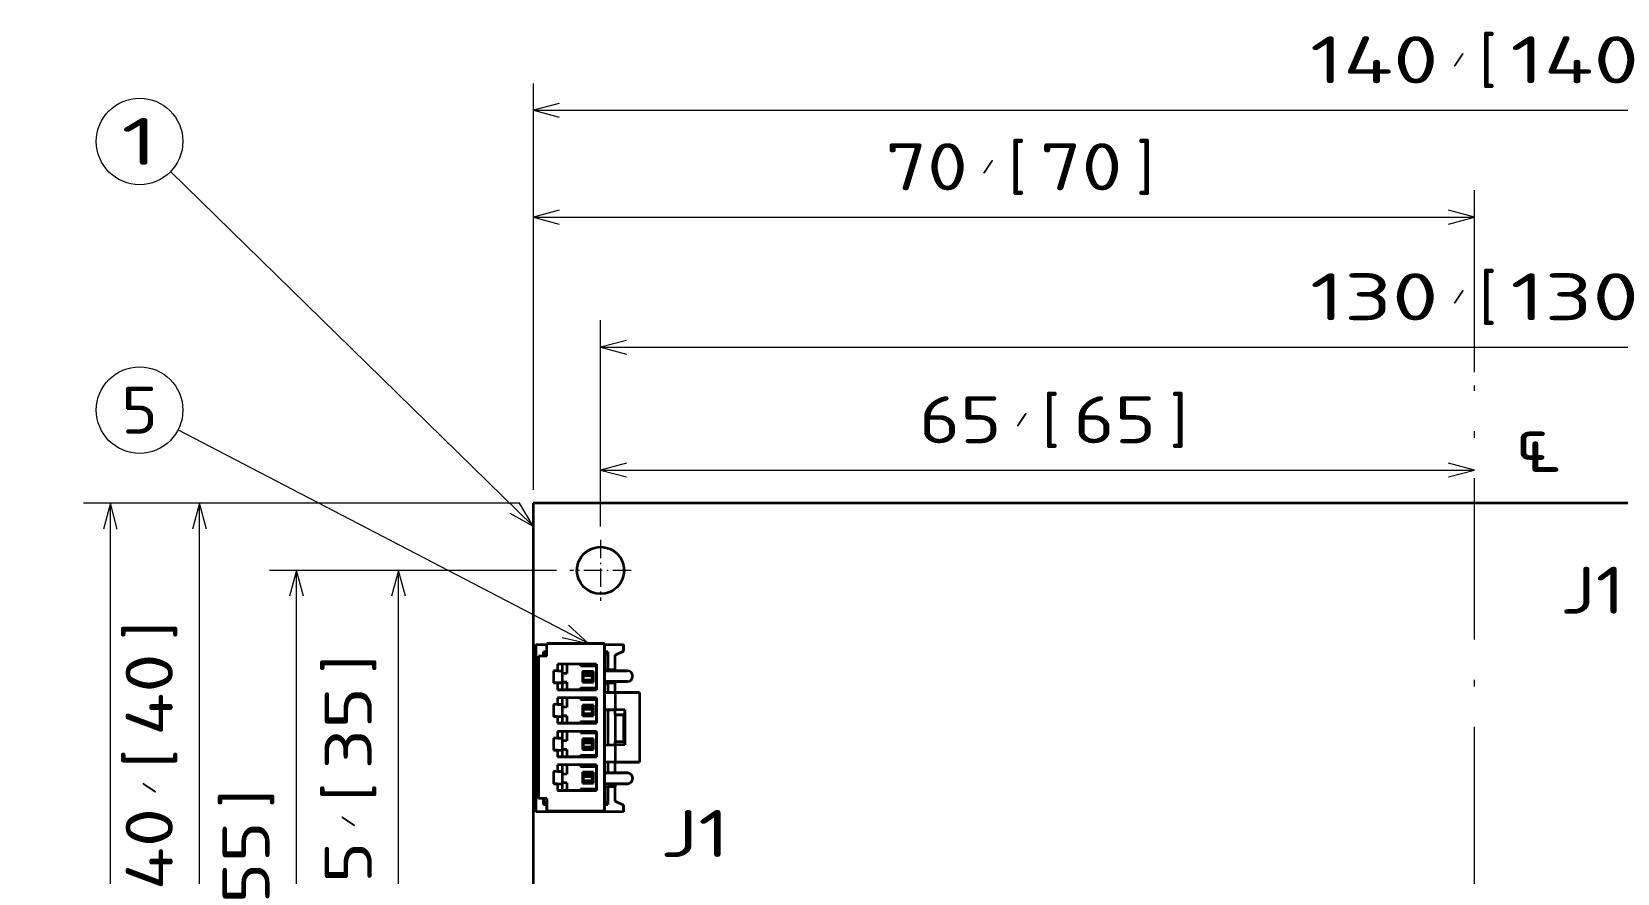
# Model space of a CAD drawing. Extents: x 23 to 417, y 3 to 294.
# Drawn here: x 102.9 to 220.9, y 160.6 to 223.3 of the extents above; entities that cross this region are included whole.
import ezdxf
from ezdxf.enums import TextEntityAlignment as Align

# ---------------------------------------------------------------- set-up
doc = ezdxf.new("R2010")
doc.units = 0
doc.linetypes.add('DASHDOT', pattern=[18.5, 12, -3, 0.5, -3])
doc.layers.get('0').update_dxf_attribs({"lineweight": 13})
doc.styles.add('GDT', font='gdt.shx')
doc.styles.get("Standard").update_dxf_attribs({"font": 'isocp.shx'})
doc.dimstyles.get("Standard").update_dxf_attribs({"dimtxt": 2.5, "dimasz": 2.5, "dimexe": 1.25, "dimexo": 0.625, "dimtad": 1, "dimtxsty": 'Standard', "dimcen": 2.5, "dimadec": 0, "dimazin": 0, "dimtfac": 1, "dimtmove": 0, "dimatfit": 0, "dimfxl": 0, "dimarcsym": 0})

# ---------------------------------------------------------------- blocks, each defined once
blk = doc.blocks.new('*D73')
at = {"color": 7, "lineweight": 13, "ltscale": 0.383256, "transparency": 16777216}
for p, q in [((145.25, 186.47), (145.25, 201.81)), ((275.25, 186.47), (275.25, 201.81))]:
    blk.add_line(p, q, dxfattribs=at)
at = {"color": 7, "lineweight": 13, "transparency": 16777216}
blk.add_line((145.25, 199.81), (275.25, 199.81), dxfattribs=at)
for points in [[(147.18, 200.32), (145.25, 199.81), (147.18, 199.29)], [(273.31, 199.29), (275.25, 199.81), (273.31, 200.32)]]:
    blk.add_lwpolyline(points, dxfattribs=at)
for s, height, width, p, p2 in [('130', 3.5, 1.559774, (198.01, 201.81), (207.57, 201.81)), ('[', 3.5, 1.552523, (210.57, 201.81), (211.92, 201.81)), ('130', 3.5, 1.559774, (212.92, 201.81), (222.48, 201.81)), (']', 3.5, 1.552525, (223.48, 201.81), (224.84, 201.81)), ('/', 1, 1.818182, (208.57, 203.06), (209.57, 203.06))]:
    blk.add_text(s, height=height, dxfattribs=dict(at, width=width)).set_placement(p, p2, align=Align.FIT)
blk = doc.blocks.new('*D74')
at = {"color": 7, "lineweight": 13, "transparency": 16777216}
for p, q in [((140.25, 189.2), (140.25, 219.45)), ((280.25, 189.2), (280.25, 219.45)), ((140.25, 217.45), (280.25, 217.45))]:
    blk.add_line(p, q, dxfattribs=at)
for points in [[(142.18, 217.96), (140.25, 217.45), (142.18, 216.93)], [(278.31, 216.93), (280.25, 217.45), (278.31, 217.96)]]:
    blk.add_lwpolyline(points, dxfattribs=at)
for s, height, width, p, p2 in [('140', 3.5, 1.475497, (198.01, 219.45), (207.57, 219.45)), ('[', 3.5, 1.552523, (210.57, 219.45), (211.92, 219.45)), ('140', 3.5, 1.475497, (212.92, 219.45), (222.48, 219.45)), (']', 3.5, 1.552525, (223.48, 219.45), (224.84, 219.45)), ('/', 1, 1.818182, (208.57, 220.7), (209.57, 220.7))]:
    blk.add_text(s, height=height, dxfattribs=dict(at, width=width)).set_placement(p, p2, align=Align.FIT)
blk = doc.blocks.new('*D75')
at = {"color": 7, "lineweight": 13, "transparency": 16777216}
for p, q in [((141.97, 183.2), (120.63, 183.2)), ((122.63, 128.2), (122.63, 183.2)), ((141.97, 128.2), (120.63, 128.2))]:
    blk.add_line(p, q, dxfattribs=at)
for points in [[(123.15, 181.27), (122.63, 183.2), (122.11, 181.27)], [(122.11, 130.13), (122.63, 128.2), (123.15, 130.13)]]:
    blk.add_lwpolyline(points, dxfattribs=at)
for s, height, width, p, p2 in [(']', 3.5, 1.552525, (120.63, 165.52), (120.63, 166.88)), ('55', 3.5, 1.358107, (120.63, 158.38), (120.63, 164.52)), ('[', 3.5, 1.552525, (120.63, 156.02), (120.63, 157.38)), ('/', 1, 1.818182, (119.38, 154.02), (119.38, 155.02)), ('55', 3.5, 1.358107, (120.63, 146.88), (120.63, 153.02))]:
    blk.add_text(s, height=height, rotation=90, dxfattribs=dict(at, width=width)).set_placement(p, p2, align=Align.FIT)
blk = doc.blocks.new('*D77')
at = {"color": 7, "lineweight": 13, "ltscale": 0.154739, "transparency": 16777216}
blk.add_line((145.25, 186.47), (145.25, 192.66), dxfattribs=at)
at = {"color": 7, "lineweight": 13, "transparency": 16777216}
blk.add_line((145.25, 190.66), (210.25, 190.66), dxfattribs=at)
for points in [[(147.18, 191.18), (145.25, 190.66), (147.18, 190.15)], [(208.31, 190.15), (210.25, 190.66), (208.31, 191.18)]]:
    blk.add_lwpolyline(points, dxfattribs=at)
for s, height, width, p, p2 in [('65', 3.5, 1.358106, (168.93, 192.66), (175.07, 192.66)), ('[', 3.5, 1.552525, (178.07, 192.66), (179.42, 192.66)), ('65', 3.5, 1.358107, (180.42, 192.66), (186.56, 192.66)), (']', 3.5, 1.552523, (187.56, 192.66), (188.92, 192.66)), ('/', 1, 1.818182, (176.07, 193.91), (177.07, 193.91))]:
    blk.add_text(s, height=height, dxfattribs=dict(at, width=width)).set_placement(p, p2, align=Align.FIT)
blk = doc.blocks.new('*D78')
at = {"color": 7, "lineweight": 13, "transparency": 16777216}
for p, q in [((140.25, 189.2), (140.25, 211.49)), ((140.25, 209.49), (210.25, 209.49))]:
    blk.add_line(p, q, dxfattribs=at)
at = {"color": 7, "lineweight": 13, "ltscale": 0.338569, "transparency": 16777216}
blk.add_line((210.25, 197.95), (210.25, 211.49), dxfattribs=at)
at = {"color": 7, "lineweight": 13, "transparency": 16777216}
for points in [[(142.18, 210.01), (140.25, 209.49), (142.18, 208.98)], [(208.31, 208.98), (210.25, 209.49), (208.31, 210.01)]]:
    blk.add_lwpolyline(points, dxfattribs=at)
for s, height, width, p, p2 in [('70', 3.5, 1.402227, (166.43, 211.49), (172.57, 211.49)), ('[', 3.5, 1.552525, (175.57, 211.49), (176.92, 211.49)), ('70', 3.5, 1.402227, (177.92, 211.49), (184.06, 211.49)), (']', 3.5, 1.552523, (185.06, 211.49), (186.42, 211.49)), ('/', 1, 1.818182, (173.57, 212.74), (174.57, 212.74))]:
    blk.add_text(s, height=height, dxfattribs=dict(at, width=width)).set_placement(p, p2, align=Align.FIT)
blk = doc.blocks.new('*D80')
at = {"color": 7, "lineweight": 13, "ltscale": 0.343582, "transparency": 16777216}
blk.add_line((141.97, 183.2), (128.23, 183.2), dxfattribs=at)
at = {"color": 7, "lineweight": 13, "transparency": 16777216}
blk.add_line((130.23, 148.2), (130.23, 183.2), dxfattribs=at)
for points in [[(130.74, 181.27), (130.23, 183.2), (129.71, 181.27)], [(129.71, 150.13), (130.23, 148.2), (130.74, 150.13)]]:
    blk.add_lwpolyline(points, dxfattribs=at)
for s, height, width, p, p2 in [(']', 3.5, 1.552525, (128.23, 175.52), (128.23, 176.88)), ('35', 3.5, 1.358107, (128.23, 168.38), (128.23, 174.52)), ('[', 3.5, 1.552525, (128.23, 166.02), (128.23, 167.38)), ('/', 1, 1.818182, (126.98, 164.02), (126.98, 165.02)), ('35', 3.5, 1.358107, (128.23, 156.88), (128.23, 163.02))]:
    blk.add_text(s, height=height, rotation=90, dxfattribs=dict(at, width=width)).set_placement(p, p2, align=Align.FIT)
blk = doc.blocks.new('*D81')
at = {"color": 7, "lineweight": 13, "transparency": 16777216}
for p, q in [((139.25, 188.2), (113.43, 188.2)), ((115.43, 148.2), (115.43, 188.2))]:
    blk.add_line(p, q, dxfattribs=at)
at = {"color": 7, "lineweight": 13, "ltscale": 0.263226, "transparency": 16777216}
blk.add_line((123.96, 148.2), (113.43, 148.2), dxfattribs=at)
at = {"color": 7, "lineweight": 13, "transparency": 16777216}
for points in [[(115.95, 186.27), (115.43, 188.2), (114.91, 186.27)], [(114.91, 150.13), (115.43, 148.2), (115.95, 150.13)]]:
    blk.add_lwpolyline(points, dxfattribs=at)
for s, height, width, p, p2 in [(']', 3.5, 1.552525, (113.43, 178.02), (113.43, 179.38)), ('40', 3.5, 1.29842, (113.43, 170.88), (113.43, 177.02)), ('[', 3.5, 1.552525, (113.43, 168.52), (113.43, 169.88)), ('/', 1, 1.818182, (112.18, 166.52), (112.18, 167.52)), ('40', 3.5, 1.29842, (113.43, 159.38), (113.43, 165.52))]:
    blk.add_text(s, height=height, rotation=90, dxfattribs=dict(at, width=width)).set_placement(p, p2, align=Align.FIT)
blk = doc.blocks.new('*D82')
at = {"color": 7, "lineweight": 13, "transparency": 16777216}
for p, q in [((139.25, 188.2), (106.79, 188.2)), ((108.79, 108.2), (108.79, 188.2)), ((139.25, 108.2), (106.79, 108.2))]:
    blk.add_line(p, q, dxfattribs=at)
for points in [[(109.31, 186.27), (108.79, 188.2), (108.27, 186.27)], [(108.27, 110.13), (108.79, 108.2), (109.31, 110.13)]]:
    blk.add_lwpolyline(points, dxfattribs=at)
for s, height, width, p, p2 in [(']', 3.5, 1.552525, (106.79, 158.02), (106.79, 159.38)), ('80', 3.5, 1.402228, (106.79, 150.88), (106.79, 157.02)), ('[', 3.5, 1.552525, (106.79, 148.52), (106.79, 149.88)), ('/', 1, 1.818182, (105.54, 146.52), (105.54, 147.52)), ('80', 3.5, 1.402228, (106.79, 139.38), (106.79, 145.52))]:
    blk.add_text(s, height=height, rotation=90, dxfattribs=dict(at, width=width)).set_placement(p, p2, align=Align.FIT)
blk = doc.blocks.new('BLOCK75')
at = {"color": 7, "linetype": 'DASHDOT', "lineweight": 13, "ltscale": 0.11375}
for p, q in [((-52.5, 77.13), (-52.5, 72.58)), ((-50.22, 74.85), (-54.78, 74.85))]:
    blk.add_line(p, q, dxfattribs=at)
blk = doc.blocks.new('BLOCK80')
at = {"color": 7, "lineweight": 13}
blk.add_line((-57.5, 78.13), (-84.49, 104.53), dxfattribs=at)
blk.add_lwpolyline([(-59.24, 79.11), (-57.5, 78.13), (-58.52, 79.85)], dxfattribs=at)
blk.add_circle((-86.78, 106.78), 3.22, dxfattribs=at)
blk.add_text('1', height=3.5, dxfattribs=at).set_placement((-88.14, 105.03), (-85.42, 105.03), align=Align.FIT)
blk = doc.blocks.new('BLOCK84')
at = {"color": 7, "lineweight": 13}
blk.add_line((-53.39, 69.42), (-83.93, 85.3), dxfattribs=at)
blk.add_lwpolyline([(-55.34, 69.86), (-53.39, 69.42), (-54.87, 70.77)], dxfattribs=at)
blk.add_circle((-86.78, 86.78), 3.22, dxfattribs=at)
blk.add_text('5', height=3.5, dxfattribs=at).set_placement((-88.14, 85.03), (-85.42, 85.03), align=Align.FIT)
blk = doc.blocks.new('BLOCK86')
at = {"color": 7, "lineweight": 35}
for p, q in [((29.1, 79.85), (-57.5, 79.85)), ((-57.5, 79.85), (-57.5, 49.38))]:
    blk.add_line(p, q, dxfattribs=at)
at = {"color": 7, "lineweight": 35, "ltscale": 0.3115}
for p, q in [((-57.3, 69.33), (-57.3, 56.87)), ((-57.3, 56.87), (-57.3, 69.33))]:
    blk.add_line(p, q, dxfattribs=at)
at = {"color": 7, "lineweight": 35, "ltscale": 0.02}
for p, q in [((-57.3, 69.33), (-56.5, 69.33)), ((-57.3, 69.33), (-56.5, 69.33)), ((-53.03, 67.32), (-53.83, 67.32)), ((-53.83, 67.32), (-53.83, 66.52)), ((-53.03, 67.32), (-53.83, 67.32)), ((-53.83, 67.32), (-53.83, 66.52)), ((-53.03, 66.52), (-53.03, 67.32)), ((-53.03, 66.52), (-53.03, 67.32)), ((-52.2, 67.37), (-52.2, 66.57)), ((-52.2, 66.57), (-52.2, 67.37)), ((-53.83, 66.52), (-53.03, 66.52)), ((-53.83, 66.52), (-53.03, 66.52)), ((-52.2, 65.77), (-51.4, 65.77)), ((-51.4, 65.77), (-52.2, 65.77)), ((-53.03, 64.82), (-53.83, 64.82)), ((-53.83, 64.82), (-53.83, 64.02)), ((-53.03, 64.82), (-53.83, 64.82)), ((-53.83, 64.82), (-53.83, 64.02)), ((-53.83, 64.02), (-53.03, 64.02)), ((-53.83, 64.02), (-53.03, 64.02)), ((-53.03, 64.02), (-53.03, 64.82)), ((-53.03, 64.02), (-53.03, 64.82)), ((-51.4, 64.47), (-52.2, 64.47)), ((-52.2, 64.47), (-51.4, 64.47)), ((-53.03, 62.32), (-53.83, 62.32)), ((-53.83, 62.32), (-53.83, 61.52)), ((-53.03, 62.32), (-53.83, 62.32)), ((-53.83, 62.32), (-53.83, 61.52)), ((-53.83, 61.52), (-53.03, 61.52)), ((-53.83, 61.52), (-53.03, 61.52)), ((-53.03, 61.52), (-53.03, 62.32)), ((-53.03, 61.52), (-53.03, 62.32)), ((-52.2, 61.87), (-51.4, 61.87)), ((-52.2, 61.87), (-51.4, 61.87)), ((-51.4, 60.57), (-52.2, 60.57)), ((-51.4, 60.57), (-52.2, 60.57)), ((-51.95, 60.57), (-51.95, 59.77)), ((-51.95, 60.57), (-51.95, 59.77)), ((-51.4, 59.77), (-51.4, 60.57)), ((-51.4, 59.77), (-51.4, 60.57)), ((-53.03, 59.82), (-53.83, 59.82)), ((-53.83, 59.82), (-53.83, 59.02)), ((-53.03, 59.82), (-53.83, 59.82)), ((-53.83, 59.82), (-53.83, 59.02)), ((-53.83, 59.02), (-53.03, 59.02)), ((-53.83, 59.02), (-53.03, 59.02)), ((-53.03, 59.02), (-53.03, 59.82)), ((-53.03, 59.02), (-53.03, 59.82)), ((-52.2, 59.77), (-52.2, 58.97)), ((-52.2, 58.97), (-52.2, 59.77))]:
    blk.add_line(p, q, dxfattribs=at)
at = {"color": 7, "lineweight": 35, "ltscale": 0.015}
for p, q in [((-56.5, 68.47), (-57.1, 68.47)), ((-56.5, 68.47), (-57.1, 68.47)), ((-51.4, 64.1), (-50.8, 64.1)), ((-50.8, 64.1), (-51.4, 64.1)), ((-50.8, 62.1), (-51.4, 62.1)), ((-50.8, 62.1), (-51.4, 62.1)), ((-56.5, 57.87), (-57.1, 57.87)), ((-56.5, 57.87), (-57.1, 57.87))]:
    blk.add_line(p, q, dxfattribs=at)
at = {"color": 7, "lineweight": 35, "ltscale": 0.265}
for p, q in [((-57.1, 57.87), (-57.1, 68.47)), ((-57.1, 68.47), (-57.1, 57.87))]:
    blk.add_line(p, q, dxfattribs=at)
at = {"color": 7, "lineweight": 35, "ltscale": 0.007737}
for p, q in [((-56.75, 68.78), (-56.75, 68.47)), ((-56.75, 68.47), (-56.75, 68.78))]:
    blk.add_line(p, q, dxfattribs=at)
at = {"color": 7, "lineweight": 35, "ltscale": 0.00625}
for p, q in [((-56.5, 68.78), (-56.75, 68.78)), ((-56.75, 68.78), (-56.5, 68.78)), ((-51.95, 68.78), (-52.2, 68.78)), ((-52.2, 68.78), (-51.95, 68.78)), ((-52.2, 67.45), (-51.95, 67.45)), ((-52.2, 67.45), (-51.95, 67.45)), ((-51.95, 66.45), (-52.2, 66.45)), ((-52.2, 66.45), (-51.95, 66.45)), ((-52.2, 58.75), (-51.95, 58.75)), ((-52.2, 58.75), (-51.95, 58.75)), ((-56.75, 57.42), (-56.5, 57.42)), ((-56.5, 57.42), (-56.75, 57.42)), ((-52.2, 57.42), (-51.95, 57.42)), ((-51.95, 57.42), (-52.2, 57.42))]:
    blk.add_line(p, q, dxfattribs=at)
at = {"color": 7, "lineweight": 35, "ltscale": 0.008839}
for p, q in [((-56.5, 68.53), (-56.75, 68.78)), ((-56.5, 68.53), (-56.75, 68.78)), ((-52.2, 68.53), (-51.95, 68.78)), ((-52.2, 68.53), (-51.95, 68.78)), ((-56.5, 57.67), (-56.75, 57.42)), ((-56.5, 57.67), (-56.75, 57.42)), ((-52.2, 57.67), (-51.95, 57.42)), ((-52.2, 57.67), (-51.95, 57.42))]:
    blk.add_line(p, q, dxfattribs=at)
at = {"color": 7, "lineweight": 35, "ltscale": 0.1075}
for p, q in [((-56.5, 69.42), (-52.2, 69.42)), ((-52.2, 69.42), (-56.5, 69.42)), ((-52.2, 56.92), (-56.5, 56.92)), ((-52.2, 56.92), (-56.5, 56.92))]:
    blk.add_line(p, q, dxfattribs=at)
at = {"color": 7, "lineweight": 35, "ltscale": 0.02375}
for p, q in [((-56.5, 68.47), (-56.5, 69.42)), ((-56.5, 68.47), (-56.5, 69.42)), ((-56.5, 57.87), (-56.5, 56.92)), ((-56.5, 56.92), (-56.5, 57.87))]:
    blk.add_line(p, q, dxfattribs=at)
at = {"color": 7, "lineweight": 35, "ltscale": 0.05125}
for p, q in [((-52.2, 69.42), (-52.2, 67.37)), ((-52.2, 67.37), (-52.2, 69.42)), ((-52.2, 58.97), (-52.2, 56.92)), ((-52.2, 56.92), (-52.2, 58.97))]:
    blk.add_line(p, q, dxfattribs=at)
at = {"color": 7, "lineweight": 35, "ltscale": 0.035}
blk.add_line((-52.2, 69.33), (-50.8, 69.33), dxfattribs=at)
blk.add_line((-52.2, 69.33), (-50.8, 69.33), dxfattribs=at)
at = {"color": 7, "lineweight": 35, "ltscale": 0.03325}
for p, q in [((-51.95, 67.45), (-51.95, 68.78)), ((-51.95, 68.78), (-51.95, 67.45)), ((-51.95, 57.42), (-51.95, 58.75)), ((-51.95, 58.75), (-51.95, 57.42))]:
    blk.add_line(p, q, dxfattribs=at)
at = {"color": 7, "lineweight": 35, "ltscale": 0.016771}
for p, q in [((-50.8, 68.83), (-51.4, 68.53)), ((-51.4, 68.53), (-50.8, 68.83)), ((-51.4, 57.67), (-50.8, 57.37)), ((-50.8, 57.37), (-51.4, 57.67))]:
    blk.add_line(p, q, dxfattribs=at)
at = {"color": 7, "lineweight": 35, "ltscale": 0.027}
for p, q in [((-51.4, 67.45), (-51.4, 68.53)), ((-51.4, 67.45), (-51.4, 68.53)), ((-51.4, 57.67), (-51.4, 58.75)), ((-51.4, 57.67), (-51.4, 58.75))]:
    blk.add_line(p, q, dxfattribs=at)
at = {"color": 7, "lineweight": 35, "ltscale": 0.0125}
for p, q in [((-50.8, 69.33), (-50.8, 68.83)), ((-50.8, 68.83), (-50.8, 69.33)), ((-55.7, 67.87), (-55.7, 67.37)), ((-55.7, 67.87), (-55.7, 67.37)), ((-55.35, 67.87), (-55.35, 67.37)), ((-55.35, 67.87), (-55.35, 67.37)), ((-55.7, 66.47), (-55.7, 65.97)), ((-55.7, 66.47), (-55.7, 65.97)), ((-55.35, 66.47), (-55.35, 65.97)), ((-55.35, 66.47), (-55.35, 65.97)), ((-55.7, 65.37), (-55.7, 64.87)), ((-55.7, 65.37), (-55.7, 64.87)), ((-55.35, 65.37), (-55.35, 64.87)), ((-55.35, 65.37), (-55.35, 64.87)), ((-55.7, 63.97), (-55.7, 63.47)), ((-55.7, 63.97), (-55.7, 63.47)), ((-55.35, 63.97), (-55.35, 63.47)), ((-55.35, 63.97), (-55.35, 63.47)), ((-55.7, 62.87), (-55.7, 62.37)), ((-55.7, 62.87), (-55.7, 62.37)), ((-55.35, 62.87), (-55.35, 62.37)), ((-55.35, 62.87), (-55.35, 62.37)), ((-55.7, 61.47), (-55.7, 60.97)), ((-55.7, 61.47), (-55.7, 60.97)), ((-55.35, 61.47), (-55.35, 60.97)), ((-55.35, 61.47), (-55.35, 60.97)), ((-55.7, 60.37), (-55.7, 59.87)), ((-55.7, 60.37), (-55.7, 59.87)), ((-55.35, 60.37), (-55.35, 59.87)), ((-55.35, 60.37), (-55.35, 59.87)), ((-55.7, 58.97), (-55.7, 58.47)), ((-55.7, 58.97), (-55.7, 58.47)), ((-55.35, 58.97), (-55.35, 58.47)), ((-55.35, 58.97), (-55.35, 58.47)), ((-50.8, 57.37), (-50.8, 56.87)), ((-50.8, 56.87), (-50.8, 57.37))]:
    blk.add_line(p, q, dxfattribs=at)
at = {"color": 7, "lineweight": 35, "ltscale": 0.0225}
for p, q in [((-56, 67.37), (-56, 66.47)), ((-56, 67.37), (-56, 66.47)), ((-55.35, 67.37), (-55.35, 66.47)), ((-55.35, 67.37), (-55.35, 66.47)), ((-56, 64.87), (-56, 63.97)), ((-56, 64.87), (-56, 63.97)), ((-55.35, 64.87), (-55.35, 63.97)), ((-55.35, 64.87), (-55.35, 63.97)), ((-56, 62.37), (-56, 61.47)), ((-56, 62.37), (-56, 61.47)), ((-55.35, 62.37), (-55.35, 61.47)), ((-55.35, 62.37), (-55.35, 61.47)), ((-56, 59.87), (-56, 58.97)), ((-56, 59.87), (-56, 58.97)), ((-55.35, 59.87), (-55.35, 58.97)), ((-55.35, 59.87), (-55.35, 58.97))]:
    blk.add_line(p, q, dxfattribs=at)
at = {"color": 7, "lineweight": 35, "ltscale": 0.0075}
for p, q in [((-55.7, 67.37), (-56, 67.37)), ((-55.7, 67.37), (-56, 67.37)), ((-56, 66.47), (-55.7, 66.47)), ((-55.7, 66.47), (-56, 66.47)), ((-55.7, 64.87), (-56, 64.87)), ((-55.7, 64.87), (-56, 64.87)), ((-56, 63.97), (-55.7, 63.97)), ((-55.7, 63.97), (-56, 63.97)), ((-55.7, 62.37), (-56, 62.37)), ((-55.7, 62.37), (-56, 62.37)), ((-56, 61.47), (-55.7, 61.47)), ((-55.7, 61.47), (-56, 61.47)), ((-55.7, 59.87), (-56, 59.87)), ((-55.7, 59.87), (-56, 59.87)), ((-56, 58.97), (-55.7, 58.97)), ((-55.7, 58.97), (-56, 58.97))]:
    blk.add_line(p, q, dxfattribs=at)
at = {"color": 7, "lineweight": 35, "ltscale": 0.0725}
for p, q in [((-52.8, 67.87), (-55.7, 67.87)), ((-52.8, 67.87), (-55.7, 67.87)), ((-55.7, 65.97), (-52.8, 65.97)), ((-52.8, 65.97), (-55.7, 65.97)), ((-52.8, 65.37), (-55.7, 65.37)), ((-52.8, 65.37), (-55.7, 65.37)), ((-55.7, 63.47), (-52.8, 63.47)), ((-52.8, 63.47), (-55.7, 63.47)), ((-52.8, 62.87), (-55.7, 62.87)), ((-52.8, 62.87), (-55.7, 62.87)), ((-55.7, 60.97), (-52.8, 60.97)), ((-52.8, 60.97), (-55.7, 60.97)), ((-52.8, 60.37), (-55.7, 60.37)), ((-52.8, 60.37), (-55.7, 60.37)), ((-55.7, 58.47), (-52.8, 58.47)), ((-52.8, 58.47), (-55.7, 58.47))]:
    blk.add_line(p, q, dxfattribs=at)
at = {"color": 7, "lineweight": 35, "ltscale": 0.00875}
for p, q in [((-55.7, 67.37), (-55.35, 67.37)), ((-55.7, 67.37), (-55.35, 67.37)), ((-55.35, 66.47), (-55.7, 66.47)), ((-55.7, 66.47), (-55.35, 66.47)), ((-55, 67.17), (-55.35, 67.17)), ((-55, 67.17), (-55.35, 67.17)), ((-55.35, 66.53), (-55, 66.53)), ((-55, 66.53), (-55.35, 66.53)), ((-55.35, 64.87), (-55.7, 64.87)), ((-55.7, 64.87), (-55.35, 64.87)), ((-55.7, 63.97), (-55.35, 63.97)), ((-55.7, 63.97), (-55.35, 63.97)), ((-55, 64.67), (-55.35, 64.67)), ((-55, 64.67), (-55.35, 64.67)), ((-55.35, 64.03), (-55, 64.03)), ((-55, 64.03), (-55.35, 64.03)), ((-55.35, 62.37), (-55.7, 62.37)), ((-55.7, 62.37), (-55.35, 62.37)), ((-55.7, 61.47), (-55.35, 61.47)), ((-55.7, 61.47), (-55.35, 61.47)), ((-55, 62.17), (-55.35, 62.17)), ((-55, 62.17), (-55.35, 62.17)), ((-55.35, 61.53), (-55, 61.53)), ((-55, 61.53), (-55.35, 61.53)), ((-55.35, 59.87), (-55.7, 59.87)), ((-55.7, 59.87), (-55.35, 59.87)), ((-55.7, 58.97), (-55.35, 58.97)), ((-55.7, 58.97), (-55.35, 58.97)), ((-55, 59.67), (-55.35, 59.67)), ((-55, 59.67), (-55.35, 59.67)), ((-55, 59.03), (-55.35, 59.03)), ((-55, 59.03), (-55.35, 59.03))]:
    blk.add_line(p, q, dxfattribs=at)
at = {"color": 7, "lineweight": 35, "ltscale": 0.017513}
for p, q in [((-55, 67.87), (-55, 67.17)), ((-55, 67.87), (-55, 67.17)), ((-55, 65.37), (-55, 64.67)), ((-55, 65.37), (-55, 64.67)), ((-55, 62.87), (-55, 62.17)), ((-55, 62.87), (-55, 62.17)), ((-55, 60.37), (-55, 59.67)), ((-55, 60.37), (-55, 59.67))]:
    blk.add_line(p, q, dxfattribs=at)
at = {"color": 7, "lineweight": 35, "ltscale": 0.003125}
for p, q in [((-54, 67.75), (-54, 67.87)), ((-54, 67.75), (-54, 67.87)), ((-54, 65.97), (-54, 66.1)), ((-54, 65.97), (-54, 66.1)), ((-54, 65.37), (-54, 65.25)), ((-54, 65.37), (-54, 65.25)), ((-54, 63.6), (-54, 63.47)), ((-54, 63.6), (-54, 63.47)), ((-54, 62.87), (-54, 62.75)), ((-54, 62.87), (-54, 62.75)), ((-54, 61.1), (-54, 60.97)), ((-54, 61.1), (-54, 60.97)), ((-54, 60.37), (-54, 60.25)), ((-54, 60.37), (-54, 60.25)), ((-54, 58.6), (-54, 58.47)), ((-54, 58.6), (-54, 58.47))]:
    blk.add_line(p, q, dxfattribs=at)
at = {"color": 7, "lineweight": 35, "ltscale": 0.03}
for p, q in [((-54, 67.75), (-52.8, 67.75)), ((-54, 67.75), (-52.8, 67.75)), ((-54, 66.1), (-52.8, 66.1)), ((-54, 66.1), (-52.8, 66.1)), ((-54, 65.25), (-52.8, 65.25)), ((-54, 65.25), (-52.8, 65.25)), ((-54, 63.6), (-52.8, 63.6)), ((-54, 63.6), (-52.8, 63.6)), ((-54, 62.75), (-52.8, 62.75)), ((-54, 62.75), (-52.8, 62.75)), ((-54, 61.1), (-52.8, 61.1)), ((-54, 61.1), (-52.8, 61.1)), ((-54, 60.25), (-52.8, 60.25)), ((-54, 60.25), (-52.8, 60.25)), ((-54, 58.6), (-52.8, 58.6)), ((-54, 58.6), (-52.8, 58.6))]:
    blk.add_line(p, q, dxfattribs=at)
at = {"color": 7, "lineweight": 35, "ltscale": 0.0475}
for p, q in [((-52.8, 65.97), (-52.8, 67.87)), ((-52.8, 67.87), (-52.8, 65.97)), ((-52.8, 63.47), (-52.8, 65.37)), ((-52.8, 65.37), (-52.8, 63.47)), ((-52.8, 60.97), (-52.8, 62.87)), ((-52.8, 62.87), (-52.8, 60.97)), ((-52.8, 58.47), (-52.8, 60.37)), ((-52.8, 60.37), (-52.8, 58.47))]:
    blk.add_line(p, q, dxfattribs=at)
at = {"color": 7, "lineweight": 35, "ltscale": 0.042625}
for p, q in [((-52.2, 67.37), (-50.5, 67.37)), ((-50.5, 67.37), (-52.2, 67.37)), ((-50.5, 66.57), (-52.2, 66.57)), ((-52.2, 66.57), (-50.5, 66.57)), ((-52.2, 59.77), (-50.5, 59.77)), ((-50.5, 59.77), (-52.2, 59.77)), ((-50.5, 58.97), (-52.2, 58.97)), ((-52.2, 58.97), (-50.5, 58.97))]:
    blk.add_line(p, q, dxfattribs=at)
at = {"color": 7, "lineweight": 35, "ltscale": 0.01375}
for p, q in [((-51.4, 67.45), (-51.95, 67.45)), ((-51.4, 67.45), (-51.95, 67.45)), ((-51.4, 66.45), (-51.95, 66.45)), ((-51.4, 66.45), (-51.95, 66.45)), ((-51.4, 58.75), (-51.95, 58.75)), ((-51.4, 58.75), (-51.95, 58.75))]:
    blk.add_line(p, q, dxfattribs=at)
at = {"color": 7, "lineweight": 35, "ltscale": 0.001978}
blk.add_line((-51.4, 67.37), (-51.4, 67.45), dxfattribs=at)
at = {"color": 7, "lineweight": 35, "ltscale": 0.001991}
blk.add_line((-51.4, 67.45), (-51.4, 67.37), dxfattribs=at)
at = {"color": 7, "lineweight": 35, "ltscale": 0.013987}
for p, q in [((-55, 66.53), (-55, 65.97)), ((-55, 66.53), (-55, 65.97)), ((-55, 64.03), (-55, 63.47)), ((-55, 64.03), (-55, 63.47)), ((-55, 61.53), (-55, 60.97)), ((-55, 61.53), (-55, 60.97)), ((-55, 59.03), (-55, 58.47)), ((-55, 59.03), (-55, 58.47))]:
    blk.add_line(p, q, dxfattribs=at)
at = {"color": 7, "lineweight": 35, "ltscale": 0.016}
for p, q in [((-53.12, 67.17), (-53.76, 67.17)), ((-53.12, 67.17), (-53.76, 67.17)), ((-53.76, 67.02), (-53.12, 67.02)), ((-53.12, 67.02), (-53.76, 67.02)), ((-53.76, 66.68), (-53.12, 66.68)), ((-53.12, 66.68), (-53.76, 66.68)), ((-53.76, 66.53), (-53.12, 66.53)), ((-53.12, 66.53), (-53.76, 66.53)), ((-53.76, 64.67), (-53.12, 64.67)), ((-53.12, 64.67), (-53.76, 64.67)), ((-53.76, 64.52), (-53.12, 64.52)), ((-53.12, 64.52), (-53.76, 64.52)), ((-53.76, 64.18), (-53.12, 64.18)), ((-53.12, 64.18), (-53.76, 64.18)), ((-53.76, 64.03), (-53.12, 64.03)), ((-53.12, 64.03), (-53.76, 64.03)), ((-53.12, 62.17), (-53.76, 62.17)), ((-53.12, 62.17), (-53.76, 62.17)), ((-53.76, 62.02), (-53.12, 62.02)), ((-53.12, 62.02), (-53.76, 62.02)), ((-53.76, 61.68), (-53.12, 61.68)), ((-53.12, 61.68), (-53.76, 61.68)), ((-53.76, 61.53), (-53.12, 61.53)), ((-53.12, 61.53), (-53.76, 61.53)), ((-53.12, 59.67), (-53.76, 59.67)), ((-53.12, 59.67), (-53.76, 59.67)), ((-53.76, 59.52), (-53.12, 59.52)), ((-53.12, 59.52), (-53.76, 59.52)), ((-53.76, 59.18), (-53.12, 59.18)), ((-53.12, 59.18), (-53.76, 59.18)), ((-53.76, 59.03), (-53.12, 59.03)), ((-53.12, 59.03), (-53.76, 59.03))]:
    blk.add_line(p, q, dxfattribs=at)
at = {"color": 7, "lineweight": 35, "ltscale": 0.00375}
for p, q in [((-53.76, 67.02), (-53.76, 67.17)), ((-53.76, 67.02), (-53.76, 67.17)), ((-53.76, 66.53), (-53.76, 66.68)), ((-53.76, 66.53), (-53.76, 66.68)), ((-53.12, 67.02), (-53.12, 67.17)), ((-53.12, 67.02), (-53.12, 67.17)), ((-53.12, 66.53), (-53.12, 66.68)), ((-53.12, 66.53), (-53.12, 66.68)), ((-53.76, 64.52), (-53.76, 64.67)), ((-53.76, 64.52), (-53.76, 64.67)), ((-53.76, 64.03), (-53.76, 64.18)), ((-53.76, 64.03), (-53.76, 64.18)), ((-53.12, 64.52), (-53.12, 64.67)), ((-53.12, 64.52), (-53.12, 64.67)), ((-53.12, 64.03), (-53.12, 64.18)), ((-53.12, 64.03), (-53.12, 64.18)), ((-53.76, 62.02), (-53.76, 62.17)), ((-53.76, 62.02), (-53.76, 62.17)), ((-53.76, 61.53), (-53.76, 61.68)), ((-53.76, 61.53), (-53.76, 61.68)), ((-53.12, 62.02), (-53.12, 62.17)), ((-53.12, 62.02), (-53.12, 62.17)), ((-53.12, 61.53), (-53.12, 61.68)), ((-53.12, 61.53), (-53.12, 61.68)), ((-53.76, 59.52), (-53.76, 59.67)), ((-53.76, 59.52), (-53.76, 59.67)), ((-53.76, 59.03), (-53.76, 59.18)), ((-53.76, 59.03), (-53.76, 59.18)), ((-53.12, 59.52), (-53.12, 59.67)), ((-53.12, 59.52), (-53.12, 59.67)), ((-53.12, 59.03), (-53.12, 59.18)), ((-53.12, 59.03), (-53.12, 59.18))]:
    blk.add_line(p, q, dxfattribs=at)
at = {"color": 7, "lineweight": 35, "ltscale": 0.0085}
for p, q in [((-53.76, 66.68), (-53.76, 67.02)), ((-53.76, 66.68), (-53.76, 67.02)), ((-53.12, 66.68), (-53.12, 67.02)), ((-53.12, 66.68), (-53.12, 67.02)), ((-53.76, 64.18), (-53.76, 64.52)), ((-53.76, 64.18), (-53.76, 64.52)), ((-53.12, 64.18), (-53.12, 64.52)), ((-53.12, 64.18), (-53.12, 64.52)), ((-53.76, 61.68), (-53.76, 62.02)), ((-53.76, 61.68), (-53.76, 62.02)), ((-53.12, 61.68), (-53.12, 62.02)), ((-53.12, 61.68), (-53.12, 62.02)), ((-53.76, 59.18), (-53.76, 59.52)), ((-53.76, 59.18), (-53.76, 59.52)), ((-53.12, 59.18), (-53.12, 59.52)), ((-53.12, 59.18), (-53.12, 59.52))]:
    blk.add_line(p, q, dxfattribs=at)
at = {"color": 7, "lineweight": 35, "ltscale": 0.17}
for p, q in [((-52.2, 66.57), (-52.2, 59.77)), ((-52.2, 59.77), (-52.2, 66.57))]:
    blk.add_line(p, q, dxfattribs=at)
at = {"color": 7, "lineweight": 35, "ltscale": 0.016987}
for p, q in [((-51.95, 66.45), (-51.95, 65.77)), ((-51.95, 66.45), (-51.95, 65.77)), ((-51.4, 65.77), (-51.4, 66.45)), ((-51.4, 65.77), (-51.4, 66.45))]:
    blk.add_line(p, q, dxfattribs=at)
at = {"color": 7, "lineweight": 35, "ltscale": 0.003013}
for p, q in [((-51.4, 66.45), (-51.4, 66.57)), ((-51.4, 66.57), (-51.4, 66.45))]:
    blk.add_line(p, q, dxfattribs=at)
at = {"color": 7, "lineweight": 35, "ltscale": 0.00025}
for p, q in [((-50.1, 66.98), (-50.1, 66.97)), ((-50.1, 66.97), (-50.1, 66.98)), ((-50.1, 59.37), (-50.1, 59.38)), ((-50.1, 59.37), (-50.1, 59.38))]:
    blk.add_line(p, q, dxfattribs=at)
at = {"color": 7, "lineweight": 35, "ltscale": 0.045}
for p, q in [((-51.4, 65.77), (-49.6, 65.77)), ((-49.6, 65.77), (-51.4, 65.77)), ((-51.4, 60.57), (-49.6, 60.57)), ((-49.6, 60.57), (-51.4, 60.57))]:
    blk.add_line(p, q, dxfattribs=at)
at = {"color": 7, "lineweight": 35, "ltscale": 0.0325}
for p, q in [((-51.4, 65.77), (-51.4, 64.47)), ((-51.4, 65.77), (-51.4, 64.47)), ((-51.4, 61.87), (-51.4, 60.57)), ((-51.4, 61.87), (-51.4, 60.57))]:
    blk.add_line(p, q, dxfattribs=at)
at = {"color": 7, "lineweight": 35, "ltscale": 0.13}
blk.add_line((-49.6, 65.77), (-49.6, 60.57), dxfattribs=at)
blk.add_line((-49.6, 65.77), (-49.6, 60.57), dxfattribs=at)
at = {"color": 7, "lineweight": 35, "ltscale": 0.065}
for p, q in [((-51.95, 64.47), (-51.95, 61.87)), ((-51.95, 64.47), (-51.95, 61.87)), ((-50.7, 61.87), (-50.7, 64.47)), ((-50.7, 64.47), (-50.7, 61.87))]:
    blk.add_line(p, q, dxfattribs=at)
at = {"color": 7, "lineweight": 35, "ltscale": 0.009263}
blk.add_line((-51.4, 64.1), (-51.4, 64.47), dxfattribs=at)
blk.add_line((-51.4, 64.1), (-51.4, 64.47), dxfattribs=at)
at = {"color": 7, "lineweight": 35, "ltscale": 0.0175}
for p, q in [((-50.7, 64.47), (-51.4, 64.47)), ((-50.7, 64.47), (-51.4, 64.47)), ((-50.7, 61.87), (-51.4, 61.87)), ((-50.7, 61.87), (-51.4, 61.87))]:
    blk.add_line(p, q, dxfattribs=at)
at = {"color": 7, "lineweight": 35, "ltscale": 0.05}
for p, q in [((-51.4, 64.1), (-51.4, 62.1)), ((-51.4, 64.1), (-51.4, 62.1)), ((-50.8, 64.1), (-50.8, 62.1)), ((-50.8, 64.1), (-50.8, 62.1))]:
    blk.add_line(p, q, dxfattribs=at)
at = {"color": 7, "lineweight": 35, "ltscale": 0.005737}
blk.add_line((-51.4, 61.87), (-51.4, 62.1), dxfattribs=at)
blk.add_line((-51.4, 61.87), (-51.4, 62.1), dxfattribs=at)
at = {"color": 7, "lineweight": 35, "ltscale": 0.00551}
blk.add_line((-51.4, 58.75), (-51.4, 58.97), dxfattribs=at)
at = {"color": 7, "lineweight": 35, "ltscale": 0.005514}
blk.add_line((-51.4, 58.97), (-51.4, 58.75), dxfattribs=at)
at = {"color": 7, "lineweight": 35, "ltscale": 0.011263}
for p, q in [((-56.75, 57.87), (-56.75, 57.42)), ((-56.75, 57.42), (-56.75, 57.87))]:
    blk.add_line(p, q, dxfattribs=at)
at = {"color": 7, "lineweight": 35, "ltscale": 0.1625}
blk.add_line((-50.8, 56.87), (-57.3, 56.87), dxfattribs=at)
blk.add_line((-50.8, 56.87), (-57.3, 56.87), dxfattribs=at)
at = {"color": 7, "lineweight": 35}
blk.add_circle((-52.5, 74.85), 1.75, dxfattribs=at)
for centre, start, end in [((-50.5, 66.98), 0, 90), ((-50.5, 66.98), 0, 90), ((-50.5, 66.97), 270, 0), ((-50.5, 66.97), 270, 0), ((-50.5, 59.38), 0, 90), ((-50.5, 59.38), 0, 90), ((-50.5, 59.37), 270, 0), ((-50.5, 59.37), 270, 0)]:
    blk.add_arc(centre, 0.395, start, end, dxfattribs=at)

msp = doc.modelspace()

# ---------------------------------------------------------------- linework, layer by layer
at = {"color": 7, "linetype": 'DASHDOT', "lineweight": 13}
msp.add_line((210.245, 104.056), (210.245, 196.952), dxfattribs=at)

# ---------------------------------------------------------------- block references
at = {"lineweight": 0}
for name in ['BLOCK80', 'BLOCK84', 'BLOCK86', 'BLOCK75']:
    msp.add_blockref(name, (197.745, 108.347), dxfattribs=at)

# ---------------------------------------------------------------- texts
at = {"color": 7, "lineweight": 13, "style": 'GDT'}
msp.add_text('q', height=3.5, dxfattribs=at).set_placement((213.296, 190.883), (215.863, 190.883), align=Align.FIT)
at = {"color": 7, "lineweight": 13}
for s, p, p2 in [('J17', (216.61, 179.97), (224.494, 179.97)), ('J1', (149.678, 161.861), (154.842, 161.861))]:
    msp.add_text(s, height=3.5, dxfattribs=at).set_placement(p, p2, align=Align.FIT)

# ---------------------------------------------------------------- dimensions: what is measured, and where the dimension line sits
at = {"color": 0, "lineweight": 0}
for base, p1, p2, angle, picture, middle, dimtype in [((140.245, 217.445), (280.245, 188.2), (140.245, 188.2), 180, '*D74', (211.424, 217.445), 161), ((210.245, 209.495), (140.245, 188.2), (210.245, 196.952), 359.99809, '*D78', (176.424, 209.495), 160), ((275.245, 199.805), (145.245, 185.475), (275.245, 185.475), 0, '*D73', (211.424, 199.805), 161), ((210.245, 190.665), (145.245, 185.475), (210.245, 196.952), 359.99809, '*D77', (178.924, 190.665), 160), ((108.792, 188.2), (140.245, 108.2), (140.245, 188.2), 90, '*D82', (108.792, 149.379), 161), ((115.431, 148.2), (140.245, 188.2), (124.96, 148.2), 269.99857, '*D81', (115.431, 169.379), 160), ((122.63, 183.2), (142.97, 128.2), (142.97, 183.2), 90, '*D75', (122.63, 156.879), 161), ((130.227, 148.2), (142.97, 183.2), (124.96, 148.2), 269.99857, '*D80', (130.227, 166.879), 160)]:
    dim = msp.add_linear_dim(base=base, p1=p1, p2=p2, angle=angle, dimstyle='Standard', dxfattribs=at)
    dim.commit()
    dim.dimension.update_dxf_attribs({"geometry": picture, "text_midpoint": middle, "dimtype": dimtype})

doc.saveas('drawing.dxf')
